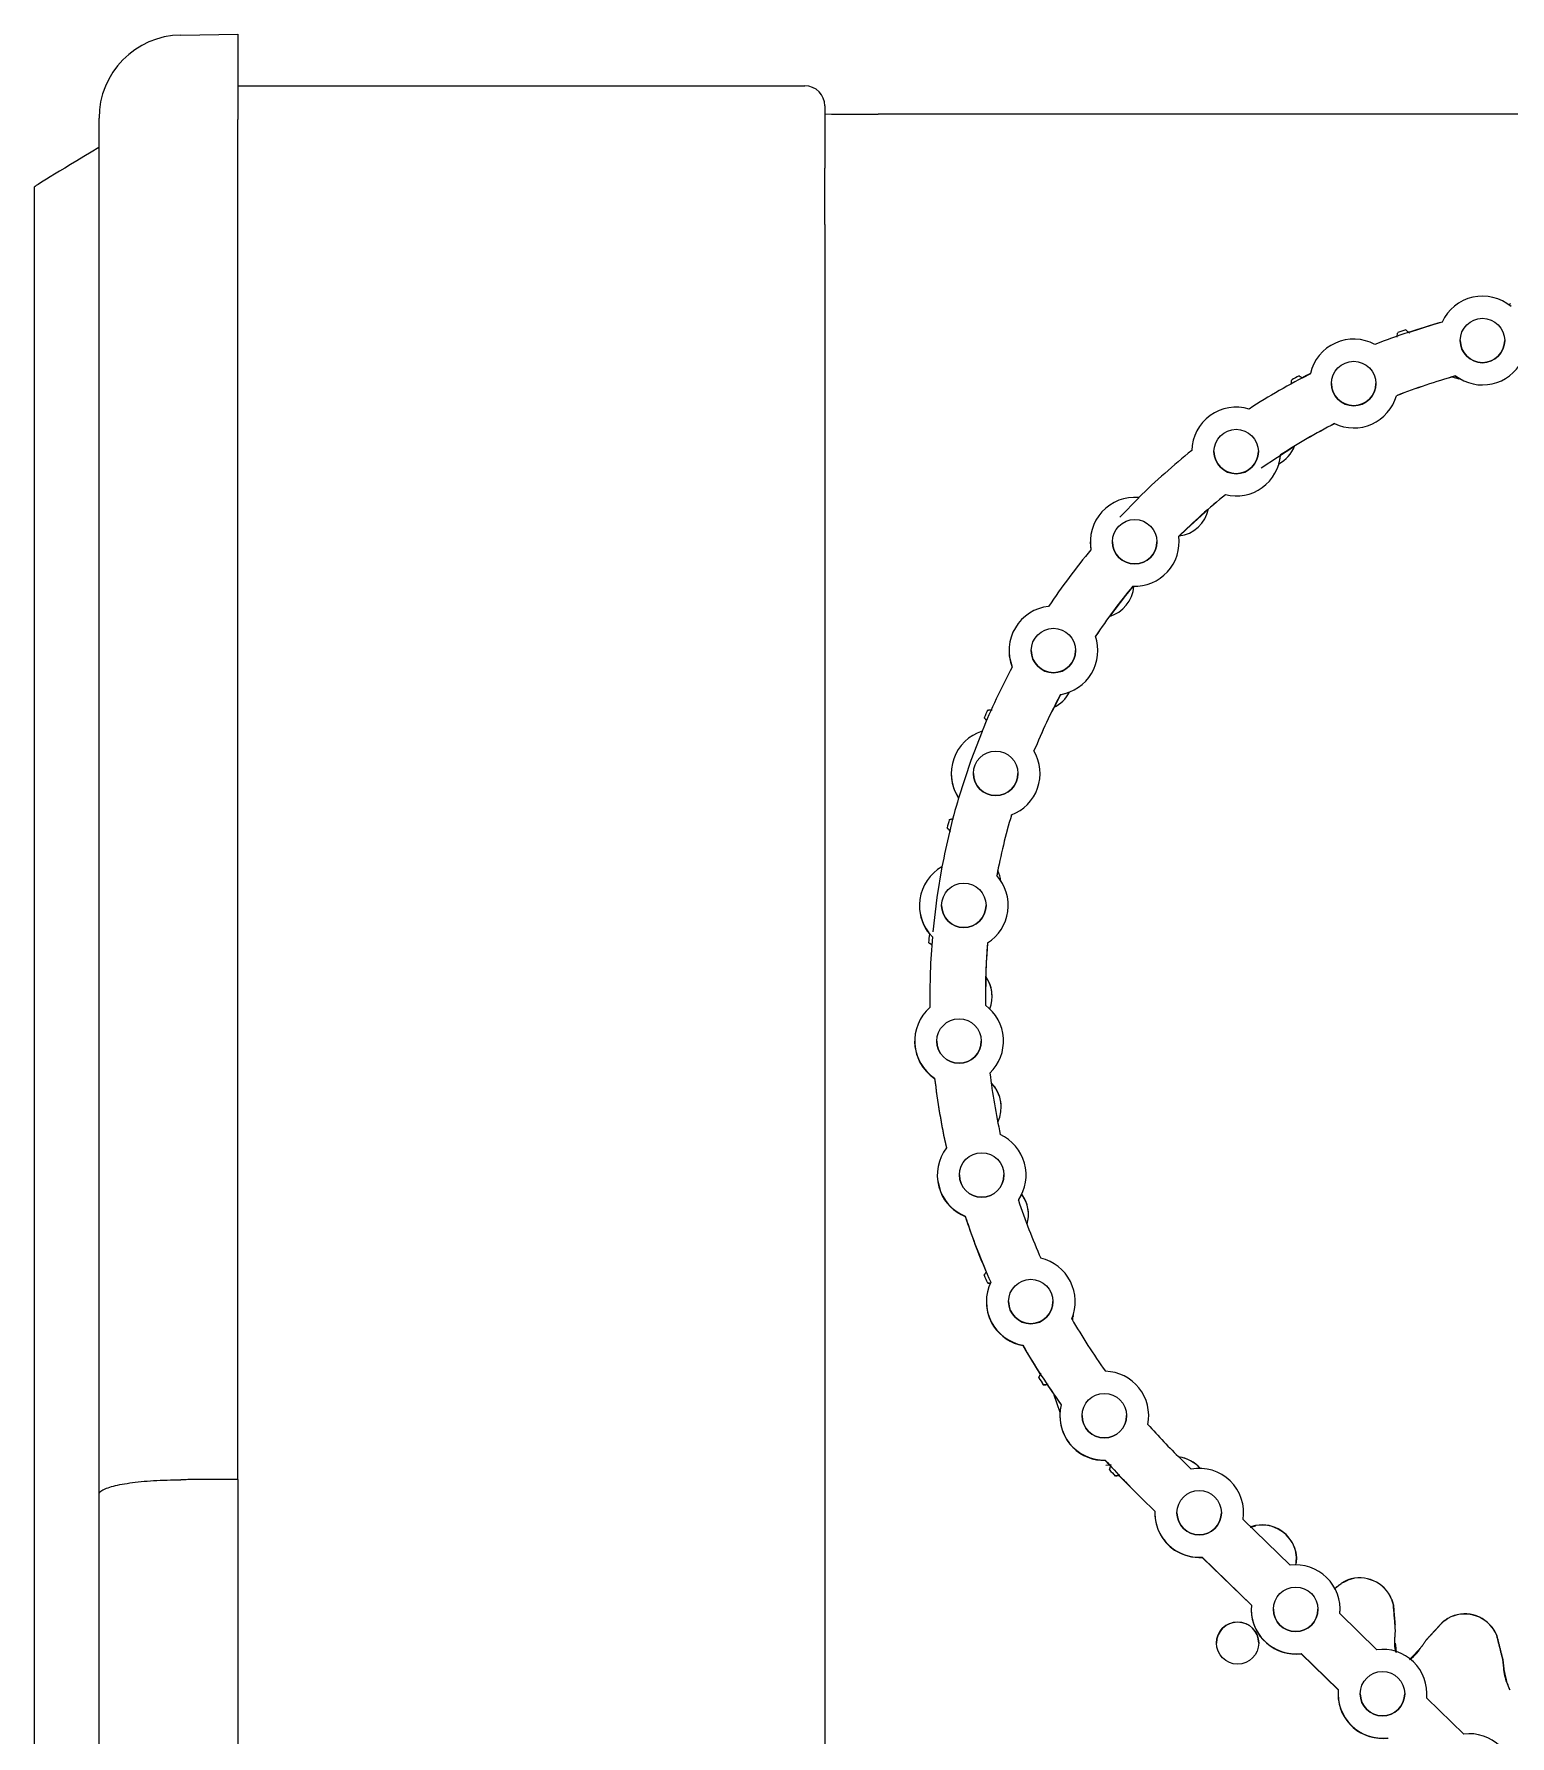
# Model space of a CAD drawing. Header units: inches. Extents: x 2.44 to 11.38, y 7.22 to 15.51.
# Drawn here: x 2.461 to 4.122, y 13.378 to 15.294 of the extents above; entities that cross this region are included whole.
import ezdxf

# ---------------------------------------------------------------- set-up
doc = ezdxf.new("R2010")
doc.units = ezdxf.units.IN
doc.header["$MEASUREMENT"] = 0

msp = doc.modelspace()

# ---------------------------------------------------------------- linework, layer by layer
at = {"color": 7, "linetype": 'Continuous', "lineweight": 15}
for p, q in [((2.62612, 15.29259), (2.69026, 15.29371)), ((2.69026, 15.29371), (2.69026, 15.19749)), ((2.69026, 15.23533), (3.32345, 15.23533)), ((3.32345, 15.23533), (3.32845, 15.23533)), ((3.3509, 15.21292), (3.3509, 15.14279)), ((2.53401, 15.19723), (2.53401, 15.19885)), ((2.53401, 13.64992), (2.53401, 15.19723)), ((2.69026, 13.66671), (2.69026, 15.19749)), ((4.80965, 15.20363), (3.4108, 15.20363)), ((3.3509, 15.07939), (3.3509, 15.14279)), ((3.3509, 15.07939), (3.3509, 12.05725)), ((3.89734, 14.91128), (3.88896, 14.90691)), ((4.06081, 14.90864), (4.0577, 14.90776)), ((4.06081, 14.90858), (4.0578, 14.90772)), ((4.06081, 14.90881), (4.06081, 14.90888)), ((3.99415, 14.88661), (3.99415, 14.88654)), ((3.9245, 14.85513), (3.9245, 14.8552)), ((3.86367, 14.81999), (3.86367, 14.81992)), ((3.70428, 14.77174), (3.68291, 14.74988)), ((3.80174, 14.77517), (3.80174, 14.77523)), ((3.64963, 14.72189), (3.65041, 14.71307)), ((3.69755, 14.67217), (3.69755, 14.67224)), ((3.69755, 14.67194), (3.69869, 14.6719)), ((3.61618, 14.55018), (3.60878, 14.53586)), ((3.61618, 14.55011), (3.60883, 14.53588)), ((3.61618, 14.55035), (3.61618, 14.55041)), ((3.53028, 14.52415), (3.53028, 14.52408)), ((3.56093, 14.41466), (3.56093, 14.41473)), ((3.48853, 14.40023), (3.48853, 14.40016)), ((3.54555, 14.35193), (3.54446, 14.34637)), ((3.54556, 14.35191), (3.54447, 14.34635)), ((3.46774, 14.27113), (3.46774, 14.27106)), ((3.53407, 14.27064), (3.53407, 14.2707)), ((3.53191, 14.23287), (3.53155, 14.21011)), ((3.53191, 14.23287), (3.53155, 14.21005)), ((3.46905, 14.21011), (3.46915, 14.19793)), ((3.46905, 14.21005), (3.46915, 14.19793)), ((3.47443, 14.11841), (3.47443, 14.11847)), ((3.50884, 13.96305), (3.50884, 13.96312)), ((3.5301, 13.89665), (3.5301, 13.89672)), ((3.5339, 13.88807), (3.5339, 13.888)), ((3.63022, 13.85134), (3.63024, 13.85009)), ((3.57375, 13.81777), (3.57375, 13.81784)), ((3.59162, 13.78126), (3.59162, 13.78133)), ((3.59679, 13.77342), (3.59679, 13.77335)), ((3.60872, 13.76212), (3.61552, 13.74256)), ((3.66653, 13.68849), (3.66653, 13.68856)), ((3.67168, 13.68272), (3.66715, 13.68239)), ((3.75118, 13.69026), (3.76329, 13.67849)), ((2.69026, 13.66671), (2.69026, 12.66578)), ((3.67129, 13.67757), (3.67129, 13.67764)), ((3.67769, 13.67069), (3.67769, 13.67062)), ((3.68185, 13.67141), (3.7076, 13.64516)), ((3.68191, 13.67142), (3.7076, 13.64523)), ((2.53401, 12.68206), (2.53401, 13.64992)), ((3.7076, 13.64547), (3.72223, 13.63123)), ((3.7076, 13.6454), (3.72223, 13.63117)), ((3.7076, 13.64523), (3.72223, 13.631)), ((3.7076, 13.64516), (3.72222, 13.63094)), ((3.82162, 13.62174), (3.87461, 13.57019)), ((3.77552, 13.5794), (3.83103, 13.52539)), ((3.77552, 13.57933), (3.77552, 13.5794)), ((3.77552, 13.57933), (3.83102, 13.52533)), ((3.77552, 13.57916), (3.83101, 13.52517)), ((3.77552, 13.57909), (3.831, 13.52511)), ((3.93056, 13.51576), (3.97227, 13.47518)), ((3.93059, 13.51573), (3.9308, 13.52027)), ((4.10283, 13.49891), (4.10414, 13.4959)), ((3.88698, 13.47096), (3.92869, 13.43038)), ((3.88698, 13.47089), (3.88698, 13.47096)), ((3.88698, 13.47089), (3.92868, 13.43032)), ((3.88698, 13.47072), (3.92867, 13.43017)), ((3.88698, 13.47065), (3.92866, 13.4301)), ((4.12195, 13.43003), (4.12195, 13.4301)), ((4.02822, 13.42075), (4.06993, 13.38017)), ((4.02825, 13.42072), (4.02846, 13.42526))]:
    msp.add_line(p, q, dxfattribs=at)
at = {"color": 7, "linetype": 'Continuous', "lineweight": 15, "flags": 128}
for points in [[(4.04552, 14.96926), (4.03525, 14.96633), (4.00838, 14.95792)], [(4.05744, 14.90786), (4.05921, 14.90721), (4.06494, 14.90577)], [(4.06081, 14.90858), (4.06177, 14.90787), (4.06494, 14.90577)], [(3.87945, 14.82965), (3.87864, 14.82916), (3.84199, 14.8052)], [(3.87941, 14.82957), (3.87864, 14.82909), (3.86367, 14.81969)], [(3.86194, 14.80991), (3.86324, 14.81589), (3.86369, 14.81994)], [(3.78266, 14.75906), (3.75784, 14.73659), (3.74925, 14.72831)], [(3.78264, 14.75898), (3.75784, 14.73652), (3.74926, 14.72825)], [(3.69755, 14.672), (3.68921, 14.66171), (3.67125, 14.63815)], [(3.69755, 14.67194), (3.68921, 14.66164), (3.67132, 14.63817)], [(3.55817, 14.59947), (3.55851, 14.59367), (3.56174, 14.58092)], [(3.61618, 14.55011), (3.61735, 14.55031), (3.62607, 14.55278)], [(3.52786, 14.50883), (3.51522, 14.47588), (3.50142, 14.43366)], [(3.48272, 14.35624), (3.47701, 14.32184), (3.47246, 14.28335)], [(3.46905, 14.21028), (3.46906, 14.20783), (3.46915, 14.19786)], [(3.47743, 14.00923), (3.47771, 14.00395), (3.48098, 13.99073)], [(3.56874, 13.98105), (3.56933, 13.98194), (3.57251, 13.98758)], [(3.62874, 13.84736), (3.62917, 13.84842), (3.63022, 13.85134)], [(3.62995, 13.84551), (3.63013, 13.8473), (3.63022, 13.85156)], [(3.57375, 13.8176), (3.57725, 13.81158), (3.59298, 13.78588)], [(3.57375, 13.81753), (3.57725, 13.81151), (3.59296, 13.78585)], [(3.6013, 13.77306), (3.60556, 13.76673), (3.61683, 13.7506)], [(3.60135, 13.77306), (3.60556, 13.76679), (3.61685, 13.75065)], [(3.66653, 13.68832), (3.67089, 13.68343), (3.67232, 13.68184)], [(3.66653, 13.68826), (3.67089, 13.68336), (3.6715, 13.68269)]]:
    msp.add_lwpolyline(points, dxfattribs=at)
at = {"color": 7, "linetype": 'Continuous', "lineweight": 15}
for centre, radius in [((4.09101, 14.94877), 0.025), ((3.94607, 14.90034), 0.025), ((3.81381, 14.82379), 0.025), ((3.69963, 14.72223), 0.025), ((3.60817, 14.5998), 0.025), ((3.54318, 14.4615), 0.025), ((3.50729, 14.31296), 0.025), ((3.50197, 14.16024), 0.025), ((3.52743, 14.00956), 0.025), ((3.58265, 13.86707), 0.025), ((3.66536, 13.73858), 0.025), ((3.7722, 13.62932), 0.025), ((3.8808, 13.52061), 0.025), ((3.81541, 13.48262), 0.02375), ((3.97846, 13.4256), 0.025)]:
    msp.add_circle(centre, radius, dxfattribs=at)
for centre, radius, start, end in [((2.62776, 15.19885), 0.09375, 90.99989, 179.9999), ((3.32845, 15.21288), 0.02245, 0.0001, 90.0001), ((3.4033, 31.80609), 16.60246, 269.819163, 270.025881), ((4.09101, 14.94873), 0.05, 49.90083, 155.46138), ((4.25715, 14.21035), 0.7881, 105.57701, 111.3734), ((3.94607, 14.90031), 0.05, 61.48899, 167.04962), ((4.25715, 14.21023), 0.79176, 108.5891, 109.27278), ((4.09101, 14.94874), 0.025, 180.00015, 359.99985), ((4.09101, 14.94874), 0.05, 232.85656, 332.50565), ((4.25715, 14.21035), 0.7881, 117.16521, 122.96161), ((4.25715, 14.21023), 0.79176, 118.06277, 118.74644), ((4.25715, 14.21035), 0.7256, 105.69918, 111.25123), ((4.25715, 14.21028), 0.7256, 105.69918, 111.25123), ((3.94607, 14.90031), 0.025, 180.00015, 359.99985), ((3.94607, 14.90031), 0.05, 244.44473, 344.09388), ((3.81381, 14.82376), 0.05, 73.07715, 178.63789), ((4.25715, 14.21035), 0.7256, 117.28738, 122.83944), ((4.25715, 14.21028), 0.7256, 117.28738, 122.83944), ((3.84338, 14.844), 0.03882, 298.57032, 338.66948), ((4.25715, 14.21035), 0.7881, 128.75343, 134.54984), ((3.81381, 14.82376), 0.025, 180.00015, 359.99985), ((3.81381, 14.82376), 0.05, 256.03289, 355.68215), ((3.69963, 14.7222), 0.05, 84.66532, 190.22618), ((4.25715, 14.21035), 0.7256, 128.8756, 134.42766), ((4.25715, 14.21028), 0.7256, 128.8756, 134.42766), ((3.74471, 14.76725), 0.03882, 277.09052, 348.14074), ((4.25715, 14.21035), 0.7881, 140.34167, 146.13808), ((3.69963, 14.7222), 0.025, 180.00015, 359.99985), ((3.69963, 14.7222), 0.05, 267.62106, 7.27044), ((4.25715, 14.21035), 0.7256, 140.46384, 146.01591), ((4.25715, 14.21028), 0.7256, 140.46384, 146.01591), ((3.66003, 14.67531), 0.03882, 286.56726, 354.96601), ((3.60817, 14.59977), 0.05, 96.25351, 201.81449), ((3.60817, 14.59977), 0.025, 180.00015, 359.99985), ((3.60817, 14.59977), 0.05, 279.20925, 18.85875), ((4.25715, 14.21035), 0.7881, 151.92992, 157.72634), ((4.25715, 14.21035), 0.7256, 152.05209, 157.60417), ((4.25715, 14.21028), 0.7256, 152.05209, 157.60417), ((3.59163, 14.57068), 0.03882, 296.04444, 332.53281), ((4.25715, 14.21023), 0.79176, 155.95751, 156.64119), ((3.54318, 14.46147), 0.05, 107.84172, 213.4028), ((3.54318, 14.46147), 0.05, 290.79747, 30.44705), ((3.54318, 14.46116), 0.05, 180, 213.27364), ((3.54318, 14.46147), 0.025, 180.00015, 359.99985), ((4.25715, 14.21035), 0.78809, 163.51818, 169.31461), ((4.25715, 14.21023), 0.79176, 165.43122, 166.1149), ((4.25715, 14.21035), 0.7256, 163.64035, 169.19244), ((4.25715, 14.21028), 0.7256, 163.64035, 169.19244), ((3.50729, 14.31293), 0.05, 119.42997, 224.9911), ((3.51066, 14.33491), 0.03882, 8.06401, 26.09455), ((3.51066, 14.33506), 0.03882, 7.77475, 26.02184), ((3.50729, 14.31293), 0.05, 302.38571, 42.03535), ((3.50729, 14.31262), 0.05, 180.00001, 219.81966), ((3.50729, 14.31293), 0.025, 180.00015, 359.99985), ((4.25715, 14.21023), 0.79176, 174.90494, 175.58862), ((4.25715, 14.21035), 0.78809, 175.10646, 180.90289), ((4.25715, 14.21035), 0.72559, 175.22863, 180.78071), ((4.25715, 14.21028), 0.72559, 175.22863, 180), ((3.50031, 14.21034), 0.03882, 0.00001, 35.50313), ((3.50031, 14.21049), 0.03882, 338.70529, 35.4915), ((3.50197, 14.16021), 0.05, 131.01824, 236.57938), ((3.50197, 14.16021), 0.05, 313.97398, 53.62364), ((3.50197, 14.1599), 0.05, 180.00003, 236.62068), ((3.50197, 14.16021), 0.025, 180.00015, 359.99985), ((4.25715, 14.21035), 0.78809, 186.69473, 192.49116), ((4.25715, 14.21028), 0.78809, 186.69473, 192.49116), ((4.25715, 14.21035), 0.72559, 186.81691, 192.36899), ((4.25715, 14.21011), 0.78809, 186.69473, 192.47753), ((4.25715, 14.21005), 0.78809, 186.69473, 192.47363), ((3.51059, 14.08591), 0.03882, 333.98715, 44.93915), ((3.51059, 14.08576), 0.03882, 0.00002, 44.88921), ((3.52743, 14.00953), 0.05, 325.56228, 65.21189), ((3.52743, 14.00953), 0.05, 142.60654, 248.16763), ((3.52743, 14.00953), 0.025, 180.00015, 359.99985), ((3.52743, 14.00923), 0.05, 201.70545, 248.27859), ((3.54124, 13.96473), 0.03882, 343.49093, 36.40449), ((3.54124, 13.96458), 0.03882, 0.00001, 36.35147), ((4.25715, 14.21035), 0.7256, 198.40518, 203.95726), ((4.25715, 14.21035), 0.7881, 198.28301, 204.07943), ((4.25715, 14.21028), 0.7881, 198.28301, 204.07943), ((4.25715, 14.21011), 0.7881, 198.28301, 203.08722), ((4.25715, 14.21005), 0.7881, 198.28301, 203.08389), ((3.58265, 13.86704), 0.05, 337.15059, 76.80012), ((4.25715, 14.21023), 0.79176, 203.32609, 204.00976), ((4.25715, 14.21016), 0.79176, 203.32609, 204.00976), ((3.58265, 13.86704), 0.05, 154.19484, 259.75586), ((3.58265, 13.86674), 0.05, 180, 213.29369), ((3.58265, 13.86704), 0.025, 180.00015, 359.99985), ((3.58265, 13.86674), 0.05, 213.29371, 259.93192), ((4.25715, 14.21035), 0.7256, 209.99344, 215.54552), ((4.25715, 14.21035), 0.7881, 209.87127, 215.66769), ((4.25715, 14.21028), 0.7881, 209.87127, 215.66769), ((4.25715, 14.21023), 0.79176, 212.79979, 213.48347), ((4.25715, 14.21016), 0.79176, 212.79979, 213.48347), ((3.66536, 13.73855), 0.05, 348.73889, 88.38831), ((3.66536, 13.73855), 0.05, 165.78315, 271.34405), ((3.66536, 13.73824), 0.05, 180.00002, 224.88195), ((3.66536, 13.73855), 0.025, 180.00015, 359.99985), ((4.25715, 14.21035), 0.7256, 221.58169, 225.78847), ((3.66536, 13.73824), 0.05, 224.88195, 271.578), ((4.25715, 14.21035), 0.7881, 221.45952, 225.78847), ((4.25715, 14.21028), 0.7881, 221.45952, 225.78847), ((3.74439, 13.65359), 0.03882, 41.41674, 82.72377), ((3.74439, 13.65344), 0.03882, 41.72516, 82.45589), ((3.7722, 13.62928), 0.05, 351.31831, 100.25863), ((4.25715, 14.21023), 0.79176, 222.27348, 222.95716), ((4.25715, 14.21016), 0.79176, 222.27348, 222.95716), ((3.7722, 13.62928), 0.05, 177.76863, 273.80831), ((3.7722, 13.62898), 0.05, 180.00003, 236.4702), ((3.7722, 13.62928), 0.025, 180.00015, 359.99985), ((3.84302, 13.57679), 0.03882, 13.15758, 100.4941), ((3.84302, 13.57663), 0.03882, 13.15758, 100.4941), ((3.7722, 13.62898), 0.05, 236.47016, 274.0687), ((3.8808, 13.52057), 0.05, 354.47066, 97.10628), ((3.95293, 13.51726), 0.03882, 22.63128, 109.96773), ((3.95293, 13.51711), 0.03882, 22.63128, 109.96773), ((3.8808, 13.52057), 0.05, 174.47066, 277.10628), ((3.81541, 13.48254), 0.02375, 0.00014, 179.99986), ((3.8808, 13.52027), 0.05, 180.00012, 277.35442), ((3.8808, 13.52057), 0.025, 180.00015, 359.99985), ((4.07115, 13.47664), 0.03882, 32.10497, 119.44136), ((4.07115, 13.47649), 0.03882, 32.10497, 119.44136), ((3.97846, 13.42557), 0.05, 354.47066, 97.10628), ((3.97846, 13.42557), 0.05, 174.47066, 277.10628), ((3.97846, 13.42526), 0.05, 180.00012, 277.35442), ((3.97846, 13.42557), 0.025, 180.00015, 359.99985), ((4.07612, 13.33056), 0.05, 354.47066, 97.10628)]:
    msp.add_arc(centre, radius, start, end, dxfattribs=at)
msp.add_ellipse((8.7109, 18.72954), major_axis=(6.25, 3.60844), ratio=0.002025, start_param=2.9873262, end_param=3.1404235, dxfattribs=at)
for points in [[(2.4609, 15.12111), (2.4609, 11.20554)], [(4.1216, 14.98886), (4.1224, 14.99044)], [(4.00475, 14.96068), (4.0088, 14.95723)], [(4.06601, 14.94877), (4.06601, 14.94874)], [(4.11601, 14.94874), (4.11601, 14.94877)], [(3.88468, 14.9089), (3.88843, 14.90665)], [(3.92107, 14.90034), (3.92107, 14.90031)], [(3.97107, 14.90031), (3.97107, 14.90034)], [(3.78881, 14.82379), (3.78881, 14.82376)], [(3.83881, 14.82376), (3.83881, 14.82379)], [(3.64963, 14.7222), (3.64963, 14.72189)], [(3.67463, 14.72223), (3.67463, 14.7222)], [(3.72463, 14.7222), (3.72463, 14.72223)], [(3.74963, 14.72212), (3.74963, 14.7222)], [(3.55817, 14.59977), (3.55817, 14.59947)], [(3.58317, 14.5998), (3.58317, 14.59977)], [(3.63317, 14.59977), (3.63317, 14.5998)], [(3.65817, 14.59969), (3.65817, 14.59977)], [(3.53328, 14.52059), (3.53028, 14.52415)], [(3.53028, 14.52408), (3.53325, 14.52054)], [(3.53408, 14.5328), (3.53912, 14.53304)], [(3.49318, 14.46147), (3.49318, 14.46116)], [(3.51818, 14.4615), (3.51818, 14.46147)], [(3.56818, 14.46147), (3.56818, 14.4615)], [(3.59318, 14.46139), (3.59318, 14.46147)], [(3.49085, 14.40939), (3.49586, 14.41087)], [(3.48853, 14.40016), (3.49235, 14.39636)], [(3.45729, 14.31293), (3.45729, 14.31262)], [(3.48229, 14.31296), (3.48229, 14.31293)], [(3.53229, 14.31293), (3.53229, 14.31296)], [(3.55729, 14.31285), (3.55729, 14.31293)], [(3.46774, 14.27106), (3.4716, 14.26832)], [(3.46905, 14.21035), (3.46905, 14.21028)], [(3.45197, 14.16021), (3.45197, 14.1599)], [(3.47697, 14.16024), (3.47697, 14.16021)], [(3.52697, 14.16021), (3.52697, 14.16024)], [(3.55197, 14.16013), (3.55197, 14.16021)], [(3.47743, 14.00953), (3.47743, 14.00923)], [(3.50243, 14.00956), (3.50243, 14.00953)], [(3.55243, 14.00953), (3.55243, 14.00956)], [(3.57743, 14.00945), (3.57743, 14.00953)], [(3.5301, 13.89672), (3.53299, 13.90073)], [(3.5339, 13.888), (3.53732, 13.88758)], [(3.53265, 13.86704), (3.53265, 13.86674)], [(3.55765, 13.86707), (3.55765, 13.86704)], [(3.60765, 13.86704), (3.60765, 13.86707)], [(3.63265, 13.86696), (3.63265, 13.86704)], [(3.59162, 13.78133), (3.59405, 13.78625)], [(3.59679, 13.77335), (3.60219, 13.77359)], [(3.61536, 13.73855), (3.61536, 13.73824)], [(3.64036, 13.73858), (3.64036, 13.73855)], [(3.69036, 13.73855), (3.69036, 13.73858)], [(3.71536, 13.73847), (3.71536, 13.73855)], [(3.67129, 13.67764), (3.67306, 13.68349)], [(2.69026, 13.66671), (2.62612, 13.66652)], [(3.67769, 13.67062), (3.68258, 13.67165)], [(3.7222, 13.62928), (3.7222, 13.62898)], [(3.7472, 13.62932), (3.7472, 13.62928)], [(3.7972, 13.62928), (3.7972, 13.62932)], [(3.8222, 13.62921), (3.8222, 13.62928)], [(3.83595, 13.61495), (3.82958, 13.6132)], [(3.82958, 13.61305), (3.83595, 13.6148)], [(3.88176, 13.57909), (3.88081, 13.58562)], [(3.88081, 13.58547), (3.88176, 13.57894)], [(3.88102, 13.57038), (3.88176, 13.57909)], [(3.88176, 13.57894), (3.88126, 13.57306)], [(3.93369, 13.55097), (3.92412, 13.54349)], [(3.92417, 13.54339), (3.93369, 13.55082)], [(3.93968, 13.55374), (3.93369, 13.55097)], [(3.93369, 13.55082), (3.93968, 13.55359)], [(3.99077, 13.52591), (3.98876, 13.5322)], [(3.98876, 13.53204), (3.99077, 13.52576)], [(3.99309, 13.49725), (3.99077, 13.52591)], [(3.99077, 13.52576), (3.99258, 13.50342)], [(3.8308, 13.52057), (3.8308, 13.52027)], [(3.8558, 13.52061), (3.8558, 13.52057)], [(3.9058, 13.52057), (3.9058, 13.52061)], [(3.9308, 13.52027), (3.9308, 13.52057)], [(4.04662, 13.50672), (4.02718, 13.48553)], [(4.02718, 13.4854), (4.04662, 13.50657)], [(4.05207, 13.51044), (4.04662, 13.50672)], [(4.04662, 13.50657), (4.05207, 13.51029)], [(3.99239, 13.48638), (3.99309, 13.49725)], [(4.10705, 13.4914), (4.10403, 13.49727)], [(4.10403, 13.49712), (4.10705, 13.49125)], [(4.11405, 13.46351), (4.10705, 13.4914)], [(4.10705, 13.49125), (4.11405, 13.46337)], [(3.99227, 13.48244), (3.99227, 13.48233)], [(3.99283, 13.48239), (3.99398, 13.47212)], [(4.02105, 13.47653), (4.00883, 13.46401)], [(4.02718, 13.48553), (4.02105, 13.47653)], [(4.02105, 13.47642), (4.02718, 13.4854)], [(4.11515, 13.45268), (4.11405, 13.46351)], [(4.11405, 13.46337), (4.11515, 13.45256)], [(3.92846, 13.42557), (3.92846, 13.42526)], [(3.95346, 13.4256), (3.95346, 13.42557)], [(4.00346, 13.42557), (4.00346, 13.4256)], [(4.02846, 13.42526), (4.02846, 13.42557)]]:
    msp.add_open_spline(points, degree=1, dxfattribs=at)
for points, knots in [([(3.9949, 14.95259), (3.99496, 14.95372), (3.99506, 14.95546), (3.99562, 14.95706), (3.99582, 14.95762)], [0, 0, 0, 0, 0.651837, 1, 1, 1, 1]), ([(3.87625, 14.90012), (3.87616, 14.90097), (3.876, 14.90242), (3.87626, 14.90383), (3.87637, 14.90441)], [0, 0, 0, 0, 0.58609261, 1, 1, 1, 1]), ([(3.49241, 14.39658), (3.49143, 14.39729), (3.48996, 14.39836), (3.48889, 14.39976), (3.48853, 14.40023)], [0, 0, 0, 0, 0.66594968, 1, 1, 1, 1]), ([(3.47161, 14.26849), (3.47073, 14.26894), (3.4693, 14.26966), (3.46817, 14.27073), (3.46774, 14.27113)], [0, 0, 0, 0, 0.620382, 1, 1, 1, 1]), ([(3.53624, 13.88766), (3.53603, 13.88766), (3.53523, 13.88767), (3.53446, 13.8879), (3.5339, 13.88807)], [0, 0, 0, 0, 0.2555696, 1, 1, 1, 1]), ([(3.60206, 13.7738), (3.60089, 13.77356), (3.59912, 13.77321), (3.59738, 13.77337), (3.59679, 13.77342)], [0, 0, 0, 0, 0.6627257, 1, 1, 1, 1]), ([(2.53401, 13.64992), (2.53401, 13.64994), (2.53402, 13.65117), (2.53593, 13.65426), (2.54644, 13.65888), (2.56737, 13.66305), (2.59489, 13.66589), (2.61571, 13.66631), (2.62612, 13.66652)], [0, 0, 0, 0, 0.0022426, 0.1416196, 0.3591372, 0.5736751, 0.786813, 1, 1, 1, 1]), ([(3.68244, 13.6718), (3.68145, 13.67143), (3.67989, 13.67085), (3.67828, 13.67073), (3.67769, 13.67069)], [0, 0, 0, 0, 0.6345712, 1, 1, 1, 1]), ([(3.99381, 13.47217), (3.99312, 13.4751), (3.99203, 13.47973), (3.9923, 13.4846), (3.99239, 13.48638)], [0, 0, 0, 0, 0.6337098, 1, 1, 1, 1]), ([(4.00889, 13.46397), (4.01194, 13.46637), (4.01649, 13.46997), (4.01992, 13.47481), (4.02105, 13.47642)], [0, 0, 0, 0, 0.6696155, 1, 1, 1, 1]), ([(4.12195, 13.4301), (4.11996, 13.43448), (4.11671, 13.44163), (4.11559, 13.44959), (4.11515, 13.45268)], [0, 0, 0, 0, 0.6126589, 1, 1, 1, 1]), ([(4.11515, 13.45256), (4.11658, 13.4453), (4.11812, 13.43743), (4.12168, 13.43055), (4.12195, 13.43003)], [0, 0, 0, 0, 0.923833, 1, 1, 1, 1])]:
    msp.add_open_spline(points, degree=3, knots=knots, dxfattribs=at)

doc.saveas('drawing.dxf')
